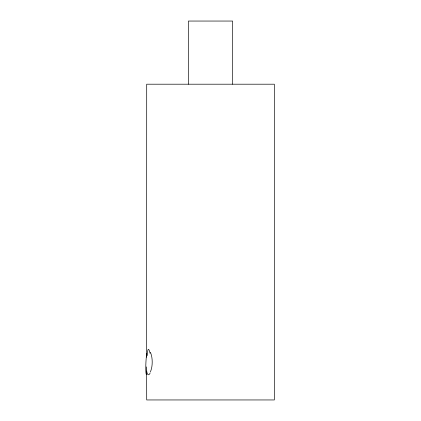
<?xml version="1.0" encoding="UTF-8"?>
<svg xmlns="http://www.w3.org/2000/svg" width="421" height="421" viewBox="0 0 421 421"><rect width="100%" height="100%" fill="white"/><g stroke="black" fill="none" stroke-linecap="round" stroke-linejoin="round"><path stroke-width="0.63" d="M146.661 357.218L146.703 84.2L274.339 84.2L274.339 399.95L146.703 399.95L146.661 366.901M232.624 84.2L232.624 21.05L188.419 21.05L188.419 84.2M150.339 352.219A12.562 4.947 -90 0 1 150.339 371.901M150.165 372.943A12.567 2.936 -84.6 0 1 146.697 371.112M146.555 374.601A12.562 1.237 -87 0 1 145.782 367.112A12.562 1.237 -87 0 1 146.745 353.361M147.513 355.529A12.567 1.71 84.7 0 1 150.044 353.282"/></g></svg>
